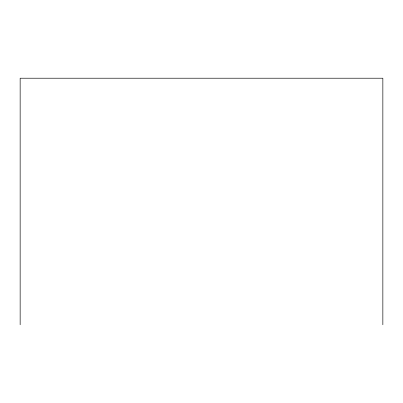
<?xml version="1.0" encoding="UTF-8"?>
<svg xmlns="http://www.w3.org/2000/svg" width="403" height="403" viewBox="0 0 403 403"><rect width="100%" height="100%" fill="white"/><g stroke="black" fill="none" stroke-linecap="round" stroke-linejoin="round"><path stroke-width="0.6" d="M382.85 324.783L382.85 78.217L20.15 78.217L20.15 324.783"/></g></svg>
